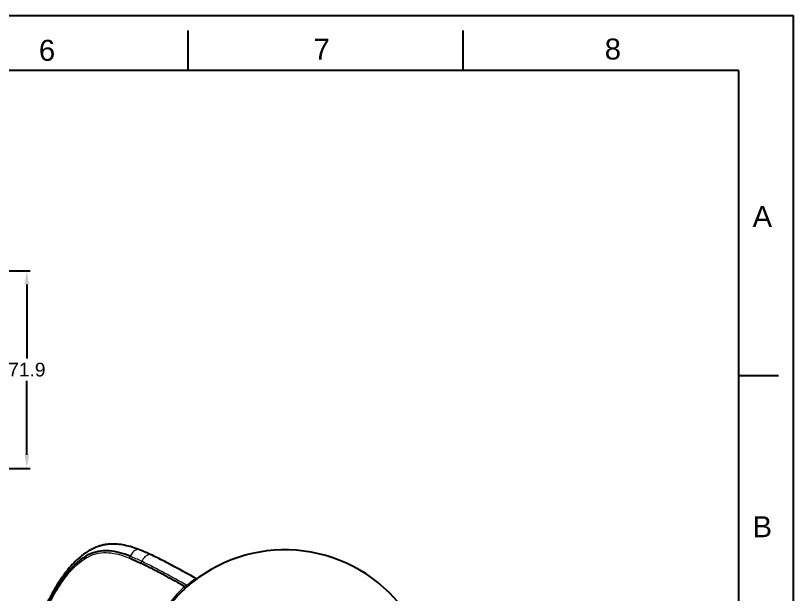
# Model space of a CAD drawing. Header units: millimetres. Extents: x 2068 to 2909, y 530 to 1125.
# Drawn here: x 2625.5 to 2908.5, y 914.1 to 1124.6 of the extents above; entities that cross this region are included whole.
import ezdxf

# ---------------------------------------------------------------- set-up
doc = ezdxf.new("R2010")
doc.units = ezdxf.units.MM
doc.layers.add('DIM', color=3, linetype='Continuous', lineweight=9)
doc.layers.add('FORM', color=7, linetype='Continuous')
doc.styles.get("Standard").update_dxf_attribs({"font": 'arial.ttf'})
doc.dimstyles.new('ISO-25', dxfattribs={"dimtxt": 5, "dimasz": 5, "dimexe": 1.25, "dimexo": 0.625, "dimgap": 1.5, "dimtad": 1, "dimtih": 1, "dimtoh": 1, "dimdec": 1, "dimdsep": 46, "dimtxsty": 'Standard', "dimcen": 2.5, "dimclrd": 3, "dimclre": 3, "dimclrt": 4, "dimadec": 0, "dimazin": 0, "dimtfac": 1, "dimtdec": 1, "dimtmove": 0, "dimatfit": 3, "dimfxl": 1, "dimarcsym": 0})

# ---------------------------------------------------------------- blocks, each defined once
blk = doc.blocks.new('*D11')
at = {"layer": 'Defpoints', "color": 0, "transparency": 16777216}
for p in [(2529.44, 1031.74), (2629.61, 1031.74), (2529.44, 959.86)]:
    blk.add_point(p, dxfattribs=at)
at = {"layer": 'DIM', "color": 3, "lineweight": -2, "transparency": 16777216}
for p, q in [((2530.06, 1031.74), (2630.86, 1031.74)), ((2629.61, 1026.74), (2629.61, 999.85)), ((2629.61, 964.86), (2629.61, 991.75)), ((2530.06, 959.86), (2630.86, 959.86))]:
    blk.add_line(p, q, dxfattribs=at)
at = {"layer": 'DIM', "color": 3, "transparency": 16777216}
for points in [[(2628.78, 1026.74), (2630.44, 1026.74), (2629.61, 1031.74)], [(2628.78, 964.86), (2630.44, 964.86), (2629.61, 959.86)]]:
    blk.add_solid(points, dxfattribs=at)
at = {"layer": 'DIM', "color": 4, "transparency": 16777216, "insert": (2629.61, 995.8), "char_height": 5, "attachment_point": 5}
blk.add_mtext('71.9', dxfattribs=at)

msp = doc.modelspace()

# ---------------------------------------------------------------- linework, layer by layer
at = {"linetype": 'Continuous', "lineweight": 25}
for start, end in [(36.8475, 128.5359), (133.8024, 169.0276)]:
    msp.add_arc((2723.55, 876.28), 54, start, end, dxfattribs=at)
for centre, major_axis, ratio, start_param, end_param in [((2687.7, 917.84), (-0.592, 0.678), 0.270113, 2.117367, 3.121078), ((2715.16, 874.23), (-12.24, 50.32), 0.825461, 0.415519, 0.446817), ((2686.59, 916.86), (-0.6, 0.671), 0.516428, 3.159564, 4.443066)]:
    msp.add_ellipse(centre, major_axis=major_axis, ratio=ratio, start_param=start_param, end_param=end_param, dxfattribs=at)
at = {"linetype": 'Continuous', "lineweight": 18}
msp.add_ellipse((2715.51, 874.32), major_axis=(12.44, -51.16), ratio=0.825461, start_param=3.557111, end_param=3.903444, dxfattribs=at)
at = {"linetype": 'Continuous', "lineweight": 25}
for points, knots in [([(2670.61, 930.27), (2669.72, 930.63), (2667.9, 931.28), (2665.23, 931.97), (2662.77, 932.34), (2660.7, 932.41), (2659.04, 932.3), (2657.7, 932.09), (2656.46, 931.79), (2655.14, 931.37), (2653.72, 930.77), (2652.28, 930.01), (2650.45, 928.85), (2648.36, 927.19), (2646.15, 925), (2644.26, 922.78), (2642.67, 920.64), (2641.4, 918.73), (2640.37, 917.07), (2639.49, 915.61), (2638.61, 914.06), (2637.62, 912.26), (2636.5, 910.11), (2635.28, 907.59), (2634.01, 904.72), (2632.74, 901.5), (2631.79, 898.56), (2631.15, 895.99), (2630.76, 893.88), (2630.55, 891.8), (2630.6, 889.8), (2630.87, 887.92), (2631.42, 886.05), (2631.95, 884.87), (2632.27, 884.3)], [0, 0, 0, 0, 0.040406, 0.081444, 0.116896, 0.146642, 0.170652, 0.188594, 0.205199, 0.224851, 0.247768, 0.271301, 0.294596, 0.340524, 0.385298, 0.426641, 0.464252, 0.498305, 0.523922, 0.546977, 0.570766, 0.599638, 0.633658, 0.672905, 0.716802, 0.764287, 0.815583, 0.842825, 0.871311, 0.901337, 0.92499, 0.949452, 0.974521, 1, 1, 1, 1]), ([(2667.16, 927.96), (2664.66, 928.94), (2662.12, 929.71), (2658.21, 930.01), (2656.87, 929.96), (2654.33, 929.45), (2653.11, 929.01), (2649.6, 927.21), (2647.58, 925.5), (2643.91, 921.56), (2642.32, 919.34), (2639.41, 914.74), (2638.06, 912.36), (2635.54, 907.43), (2634.36, 904.87), (2632.31, 899.55), (2631.4, 896.77), (2630.71, 892.33), (2630.59, 890.75), (2630.96, 887.57), (2631.45, 885.96), (2632.22, 884.55)], [0, 0, 0, 0, 0.125, 0.125, 0.1875, 0.1875, 0.25, 0.25, 0.375, 0.375, 0.5, 0.5, 0.625, 0.625, 0.75, 0.75, 0.875, 0.875, 0.9375, 0.9375, 1, 1, 1, 1]), ([(2691.13, 919.84), (2688.63, 921.25), (2684.69, 923.41), (2679.29, 926.3), (2676.38, 927.74), (2674.91, 928.44)], [0, 0, 0, 0, 0.466274, 0.732616, 1, 1, 1, 1]), ([(2666.88, 927.32), (2667.59, 927.04), (2668.3, 926.75), (2669.7, 926.13), (2670.4, 925.81), (2671.1, 925.48)], [0, 0, 0, 0, 0.499591, 0.499591, 1, 1, 1, 1]), ([(2671.1, 925.49), (2671.17, 925.45), (2671.31, 925.39), (2671.53, 925.28), (2671.77, 925.17), (2672.03, 925.04), (2672.3, 924.91), (2672.6, 924.77), (2672.91, 924.61), (2673.23, 924.45), (2673.58, 924.28), (2673.94, 924.1), (2674.33, 923.9), (2674.72, 923.7), (2675.24, 923.44), (2675.84, 923.13), (2676.51, 922.78), (2677.13, 922.45), (2677.7, 922.15), (2678.22, 921.87), (2678.7, 921.62), (2679.21, 921.34), (2679.86, 920.99), (2680.73, 920.51), (2681.85, 919.9), (2682.94, 919.3), (2683.91, 918.75), (2684.66, 918.33), (2685.36, 917.95), (2685.99, 917.59), (2686.55, 917.27), (2686.91, 917.07), (2687.08, 916.98)], [0, 0, 0, 0, 0.012577, 0.026264, 0.041059, 0.056963, 0.073976, 0.092098, 0.111329, 0.131669, 0.153119, 0.175678, 0.199346, 0.224124, 0.250012, 0.294885, 0.336705, 0.37547, 0.41118, 0.443835, 0.473434, 0.499978, 0.540205, 0.595282, 0.665209, 0.749984, 0.801325, 0.848797, 0.8924, 0.932135, 0.968002, 1, 1, 1, 1]), ([(2691.13, 919.84), (2691.09, 919.85), (2690.97, 919.78), (2690.2, 919.25), (2689.1, 918.39), (2687.85, 917.35)], [0, 0, 0, 0, 0.301111, 0.301111, 1, 1, 1, 1]), ([(2691.43, 919.7), (2691.43, 919.7), (2691.43, 919.72), (2691.38, 919.74), (2691.25, 919.8), (2691.14, 919.84)], [0, 0, 0, 0, 0.064074, 0.438532, 1, 1, 1, 1])]:
    msp.add_open_spline(points, degree=3, knots=knots, dxfattribs=at)
at = {"linetype": 'Continuous', "lineweight": 18}
for points, knots in [([(2632.51, 884.82), (2631.8, 886.15), (2631.33, 887.65), (2630.99, 890.66), (2631.09, 892.17), (2631.77, 896.49), (2632.66, 899.24), (2634.7, 904.51), (2635.86, 907.05), (2638.37, 911.94), (2639.72, 914.32), (2642.6, 918.88), (2644.17, 921.07), (2647.79, 924.95), (2649.77, 926.62), (2653.18, 928.37), (2654.36, 928.8), (2656.82, 929.28), (2658.11, 929.34), (2661.92, 929.05), (2664.41, 928.29), (2666.88, 927.32)], [0, 0, 0, 0, 0.0625, 0.0625, 0.125, 0.125, 0.25, 0.25, 0.375, 0.375, 0.5, 0.5, 0.625, 0.625, 0.75, 0.75, 0.8125, 0.8125, 0.875, 0.875, 1, 1, 1, 1]), ([(2670.64, 930.27), (2670.3, 930.42), (2669.47, 930.47), (2668.22, 929.62), (2667.45, 928.53), (2667.16, 927.96)], [0, 0, 0, 0, 0.30121, 0.679588, 1, 1, 1, 1]), ([(2675.03, 928.39), (2674.96, 928.42), (2674.9, 928.45), (2674.74, 928.5), (2674.64, 928.53), (2674.43, 928.55), (2674.33, 928.55), (2674.11, 928.54), (2673.9, 928.5), (2673.68, 928.42), (2673.46, 928.33), (2673.35, 928.27), (2673.13, 928.13), (2673.02, 928.05), (2672.8, 927.88), (2672.69, 927.78), (2672.37, 927.48), (2672.17, 927.24), (2671.77, 926.71), (2671.58, 926.42), (2671.41, 926.11)], [0, 0, 0, 0, 0.055571, 0.055571, 0.141428, 0.141428, 0.227286, 0.227286, 0.313143, 0.399, 0.399, 0.484857, 0.484857, 0.570714, 0.570714, 0.656571, 0.656571, 0.828286, 0.828286, 1, 1, 1, 1]), ([(2667.16, 927.96), (2667.13, 927.91), (2667.1, 927.87), (2667.04, 927.77), (2667.02, 927.71), (2666.97, 927.6), (2666.95, 927.54), (2666.91, 927.43), (2666.9, 927.37), (2666.88, 927.32)], [0, 0, 0, 0, 0.25, 0.25, 0.5, 0.5, 0.75, 0.75, 1, 1, 1, 1]), ([(2687.85, 917.35), (2685.15, 918.86), (2682.44, 920.36), (2676.98, 923.31), (2674.22, 924.78), (2671.4, 926.11)], [0, 0, 0, 0, 0.497005, 0.497005, 1, 1, 1, 1])]:
    msp.add_open_spline(points, degree=3, knots=knots, dxfattribs=at)
at = {"linetype": 'Continuous', "lineweight": 25}
msp.add_open_spline([(2675.04, 928.38), (2672.86, 929.41), (2670.64, 930.27)], degree=2, dxfattribs=at)
at = {"linetype": 'Continuous', "lineweight": 18}
for points in [[(2671.41, 926.11), (2670, 926.77), (2668.59, 927.39), (2667.16, 927.96)], [(2687.85, 917.35), (2687.63, 917.2), (2687.34, 917.07), (2687.08, 916.98)], [(2687.2, 916.19), (2687.52, 916.48), (2687.92, 916.83), (2688.29, 917.16)], [(2688.29, 917.16), (2688.89, 917.68), (2689.47, 918.17), (2689.99, 918.58)]]:
    msp.add_open_spline(points, degree=3, dxfattribs=at)
msp.add_rational_spline([(2671.4, 926.11), (2671.19, 925.83), (2671.1, 925.49)], [1, 0.922121932325, 1], degree=2, dxfattribs=at)
at = {"layer": 'FORM', "color": 7, "linetype": 'Continuous'}
for p, q in [((2067.54, 1124.6), (2908.54, 1124.6)), ((2908.54, 529.89), (2908.54, 1124.6)), ((2688.28, 1104.58), (2688.28, 1119.13)), ((2788.4, 1104.58), (2788.4, 1119.13)), ((2888.52, 1104.58), (2087.57, 1104.58)), ((2888.52, 1104.58), (2888.52, 549.92)), ((2888.52, 993.65), (2903.07, 993.65))]:
    msp.add_line(p, q, dxfattribs=at)

# ---------------------------------------------------------------- texts
at = {"layer": 'FORM', "color": 7, "linetype": 'Continuous', "char_height": 7.63, "attachment_point": 5}
for s, insert in [('6', (2636.96, 1111.92)), ('7', (2736.91, 1112.38)), ('8', (2842.82, 1112.38))]:
    msp.add_mtext_dynamic_manual_height_columns(s, width=50.0595, gutter_width=12.51, heights=[0], dxfattribs=dict(at, insert=insert))
at = {"layer": 'FORM', "char_height": 7.63, "attachment_point": 5}
for s, insert in [('A', (2897.22, 1051.52)), ('B', (2897.22, 938.69))]:
    msp.add_mtext_dynamic_manual_height_columns(s, width=10.0119, gutter_width=12.51, heights=[0], dxfattribs=dict(at, insert=insert))

# ---------------------------------------------------------------- dimensions: what is measured, and where the dimension line sits
at = {"layer": 'DIM'}
dim = msp.add_linear_dim(base=(2629.61, 1031.74), p1=(2529.44, 959.86), p2=(2529.44, 1031.74), angle=90, dimstyle='ISO-25', override={"dimtad": 0, "dimcen": 5, "dimfxl": 1.25}, dxfattribs=at)
dim.commit()
dim.dimension.update_dxf_attribs({"geometry": '*D11', "text_midpoint": (2629.61, 995.8), "dimtype": 160})

doc.saveas('drawing.dxf')
